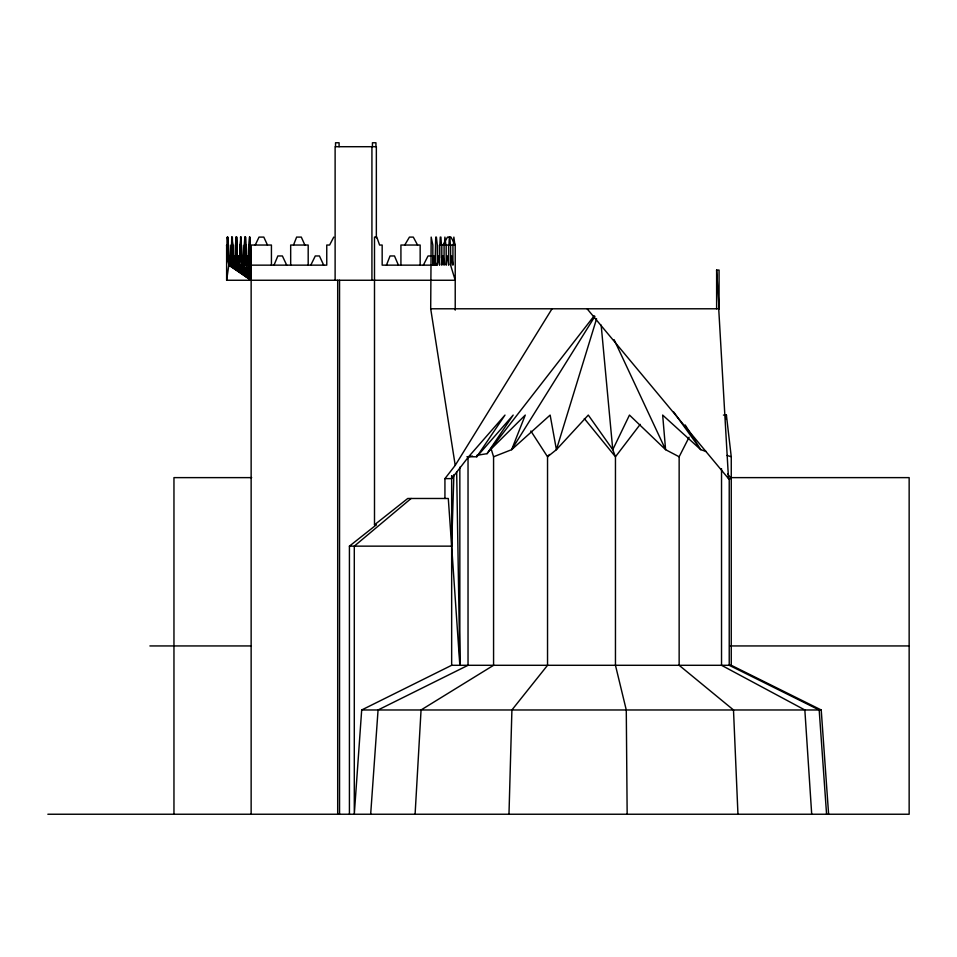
<?xml version="1.0" encoding="UTF-8"?>
<svg xmlns="http://www.w3.org/2000/svg" width="957" height="957" viewBox="0 0 957 957"><rect width="100%" height="100%" fill="white"/><g stroke="black" fill="none" stroke-linecap="round" stroke-linejoin="round"><path stroke-width="1.44" d="M333.754 237.097L329.615 245.04L326.756 245.04L326.756 265.149L250.734 265.149L249.789 237.097L251.141 280.257L235.29 265.149L235.554 245.04L236.044 237.097L236.678 237.097L237.408 265.149L251.141 280.257L249.789 237.097C247.612 250.614 247.803 266.333 251.141 280.257L228.819 265.149L226.63 245.04L228.819 265.149L226.63 280.257L455.221 280.257L450.603 265.149L450.603 245.04M228.424 245.04L228.819 265.149L228.424 245.04L227.359 237.097L228.819 265.149L248.485 265.149L248.76 245.04L251.141 280.257L239.609 265.149L239.908 245.04L241.056 237.097L241.822 265.149L251.141 280.257L249.43 237.097M247.121 255.962L246.451 265.149L251.141 280.257L233.113 265.149L230.972 245.04L230.972 265.149L251.141 280.257L243.951 265.149L244.262 245.04L244.86 237.097L245.506 237.097L246.14 265.149L251.141 280.257L229.058 265.149L230.087 255.962L230.625 265.149L251.141 280.257L247.121 255.962L247.767 255.962L248.33 265.149M230.972 265.149L231.773 237.097L232.766 245.04L233.113 265.149L251.141 280.257L243.676 265.149L242.647 255.962L243.257 255.962L243.676 265.149M508.98 814.24L511.911 709.974L547.536 665.294L547.536 456.776L530.872 431.021M453.893 474.648L451.656 546.148L459.839 665.294L459.839 467.207M433.031 265.149L433.449 255.962L434.143 255.962L434.741 265.149M226.965 245.04L227.359 237.097M439.861 245.04L440.268 237.097L440.902 237.097L441.44 245.04M448.941 245.04L449.359 237.097M251.141 280.257L234.967 265.149L234.477 255.962L233.388 265.149L251.141 280.257L239.322 265.149L238.927 255.962L238.245 255.962L237.719 265.149L251.141 280.257L242.085 265.149L242.647 255.962M415.099 814.24L421.056 709.974L493.573 665.294L493.573 456.776L491.013 448.438M444.419 245.04L444.897 237.097L445.902 245.04M453.379 245.04L453.869 237.097L454.898 245.04M444.933 498.477L444.933 478.62L451.656 478.62L451.848 475.665M828.618 814.24L821.226 709.974L731.256 665.294L451.656 665.294L361.686 709.974L354.293 814.24L354.293 546.148L411.115 498.477M370.67 814.24L378.063 709.974L468.033 665.294L468.033 456.776L472.423 456.058M725.896 419.393L726.399 415.075L723.432 415.075M596.594 318.753L556.412 449.67L547.536 456.776L549.414 454.467M293.524 245.04L296.622 237.097L301.299 237.097L304.864 245.04M386.461 265.149L390.049 255.962L394.487 255.962L398.411 265.149M274.013 265.149L277.853 255.962L282.387 255.962L286.705 265.149M255.232 245.04L259.036 237.097L263.809 237.097L267.47 245.04M310.798 265.149L315.284 255.962L319.435 255.962L323.693 265.149M423.365 265.149L428.03 255.962L432.911 255.962L435.902 263.833M737.955 814.24L733.493 709.974L679.147 665.294L679.147 456.776L689.088 437.229M443.079 245.04L447.493 237.097L450.962 237.097L455.221 245.04L455.221 310.116M404.739 245.04L409.44 237.097L413.292 237.097L417.575 245.04M444.933 478.62L455.221 465.365L552.033 308.788M594.931 316.336L511.648 449.67L493.573 456.776M466.896 456.776L476.765 456.776L504.997 415.075L468.583 456.776L451.656 478.62M476.813 455.341L487.065 453.666L513.179 415.075L476.765 456.776M640.221 424.346L615.459 456.776L615.459 665.294L626.273 709.974L627.158 814.24M487.065 453.666L594.189 315.834M490.463 449.67L525.273 415.075L511.648 449.67L550.143 415.075L556.412 449.67L588.292 415.075L612.767 449.67L615.459 456.776L584.32 418.556M436.536 265.149L382.166 265.149L382.166 245.04L379.582 245.04L376.795 237.097L374.498 237.097L374.498 524.819L407.754 498.477L448.295 498.477L451.656 546.148L349.425 546.148L349.425 814.24M349.425 546.148L376.352 524.819L374.498 524.819M232.766 245.04L233.113 265.149L231.773 237.097M237.169 245.04L237.408 265.149L235.554 245.04L235.29 265.149M241.511 245.04L241.822 265.149L239.908 245.04L239.609 265.149M245.841 245.04L246.14 265.149L244.262 245.04L243.951 265.149M250.315 245.04L250.734 265.149M455.221 245.04L439.49 245.04L439.49 257.959M450.603 265.149L451.644 255.962L452.936 265.149L452.936 245.04M716.626 308.788L716.626 270.065L719.066 270.065L719.066 308.788L430.698 308.788L431.176 237.097L432.839 245.04L432.839 265.149M251.667 477.627L173.959 477.627L173.959 814.24M731.315 477.627L909.15 477.627L909.15 814.24L47.85 814.24M587.108 308.788L728.504 478.62L731.256 478.62L727.667 473.99M149.902 645.939L251.177 645.939M730.526 645.939L909.15 645.939M361.686 709.974L821.226 709.974M727.057 455.448L731.256 456.776L731.256 665.294M706.29 451.56L700.751 449.67L662.663 415.075L665.593 449.67L679.147 456.776M673.728 412.024L700.751 449.67L685.188 424.956M614.095 339.651L665.593 449.67L629.467 415.075L612.767 449.67L601.163 325.105M430.698 308.788L455.221 465.365M726.399 415.075L731.256 456.776M238.245 255.962L239.322 265.149M229.572 255.962L230.625 265.149M233.939 255.962L234.967 265.149M826.573 814.24L819.18 709.974L729.222 665.294L729.222 478.62M811.703 814.24L804.849 709.974L721.53 665.294L721.53 468.691M716.626 270.065L719.066 308.788M718.719 308.788L728.504 478.62M449.898 237.097L450.352 245.04M236.044 237.097L237.408 265.149L236.678 237.097M244.86 237.097L246.14 265.149L245.506 237.097M240.506 237.097L241.822 265.149L241.056 237.097M227.957 237.097L228.819 265.149M232.348 237.097L233.113 265.149M456.668 471.669L459.839 665.294M451.656 475.713L451.656 665.294M448.63 245.04L448.63 265.149L447.697 255.962L447.086 255.962L446.177 265.149L446.177 245.04M444.084 245.04L444.084 265.149L443.187 255.962L442.565 255.962L441.811 265.149L441.811 245.04M439.586 245.04L439.586 265.149L438.689 255.962L437.289 265.149L437.289 245.04L436.392 237.097L435.734 237.097L435.1 265.149M420.159 265.149L420.159 245.04L400.923 245.04L400.923 265.149M376.352 237.874L376.352 146.708L335.117 146.708L335.117 280.257M375.945 146.708L375.945 142.76L372.44 142.76L372.44 146.708M371.926 146.708L371.926 280.257M339.544 280.257L339.544 814.24M339.089 146.708L339.089 142.76L335.536 142.76L335.536 146.708M337.689 280.257L337.689 814.24M308.19 265.149L308.19 245.04L290.677 245.04L290.677 265.149M271.429 265.149L271.429 245.04L251.141 245.04L251.141 814.24M226.63 245.04L226.63 280.257"/></g></svg>
